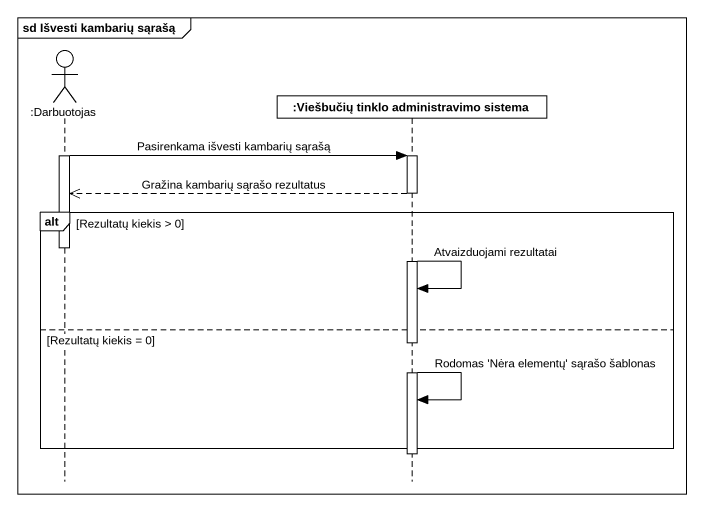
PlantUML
@startuml
mainframe sd Išvesti kambarių sąrašą
hide footbox
actor ":Darbuotojas" as Darbuotojas
participant ":Viešbučių tinklo administravimo sistema" as Viešbučių_tinklo

activate Darbuotojas
Darbuotojas -> Viešbučių_tinklo : Pasirenkama išvesti kambarių sąrašą
activate Viešbučių_tinklo
Viešbučių_tinklo -->> Darbuotojas : Gražina kambarių sąrašo rezultatus
alt Rezultatų kiekis > 0
  deactivate Darbuotojas
  Viešbučių_tinklo -> Viešbučių_tinklo : Atvaizduojami rezultatai
else Rezultatų kiekis = 0
  Viešbučių_tinklo -> Viešbučių_tinklo : Rodomas 'Nėra elementų' sąrašo šablonas
end
deactivate Viešbučių_tinklo
@enduml
